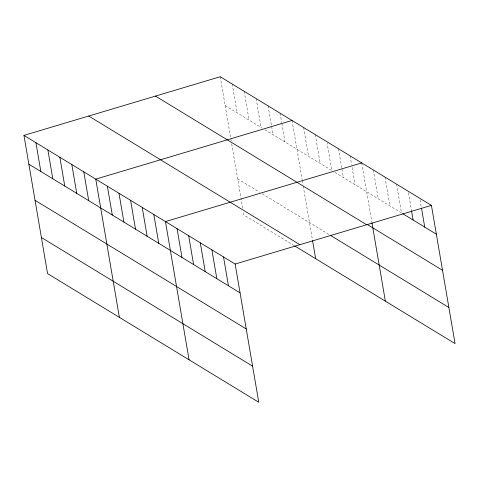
<?xml version="1.0" encoding="UTF-8"?>
<svg xmlns="http://www.w3.org/2000/svg" width="479" height="479" viewBox="0 0 479 479"><rect width="100%" height="100%" fill="white"/><g stroke="black" fill="none" stroke-linecap="round" stroke-linejoin="round"><path stroke-width="0.36" stroke-dasharray="2.4 1.8" d="M225.154 105.536L262.318 128.174M264.839 129.707L331.809 170.5L327.127 143.137M334.863 172.362L401.498 212.957L396.576 184.152M237.686 178.847L259.732 192.277M262.252 193.809L329.666 234.878M294.25 245.649L243.859 214.957L243.242 211.347M420.053 199.743L421.286 206.946M408.437 192.672L411.395 209.952M384.96 177.08L389.882 205.88M373.345 170.003L378.266 198.803M361.729 162.926L371.836 222.058M350.113 155.849L351.592 164.489M352.083 167.369L355.041 184.654M338.497 148.777L341.82 168.219M341.946 168.937L343.425 177.577M315.266 134.623L320.194 163.429M303.65 127.546L308.578 156.352M292.04 120.468L302.147 179.607M302.267 180.332L303.009 184.66M303.255 186.097L312.458 239.919M280.071 113.182L281.67 122.54M281.796 123.265L284.993 141.988M268.102 105.889L273.024 134.695M256.133 98.602L261.061 127.402M244.17 91.309L249.092 120.115M232.201 84.023L237.123 112.822M220.232 76.73L231.207 140.922M231.698 143.79L242.751 208.455"/><path stroke-width="0.72" d="M23.95 135.395L235.141 264.043L258.768 402.27L47.577 273.617L23.95 135.395L220.232 76.73L431.423 205.383L455.05 343.605L294.878 246.032M292.04 120.468L95.752 179.134L119.379 317.361M361.729 162.926L165.447 221.591L189.073 359.813M235.141 264.043L431.423 205.383M402.725 213.7L436.345 234.183M367.321 224.489L442.518 270.294M155.459 96.087L366.651 224.741M330.276 235.249L448.877 307.494M88.723 116.038L299.914 244.685M28.872 164.201L240.063 292.849M35.045 200.306L246.236 328.959M41.404 237.512L252.595 366.16M421.532 208.383L424.729 227.106M411.515 210.67L413.114 220.035M371.961 222.783L385.356 301.153M312.577 240.644L315.667 258.696M223.525 256.972L228.447 285.771M211.91 249.894L216.831 278.694M200.294 242.817L205.216 271.623M188.678 235.74L193.6 264.546M177.062 228.669L181.984 257.468M153.831 214.514L158.753 243.32M142.215 207.437L147.137 236.243M130.599 200.366L135.527 229.166M118.984 193.288L123.911 222.088M107.368 186.211L112.296 215.017M83.789 171.847L88.711 200.647M71.82 164.554L76.742 193.36M59.851 157.268L64.773 186.068M47.882 149.975L52.81 178.781M35.919 142.682L40.841 171.488"/></g></svg>
